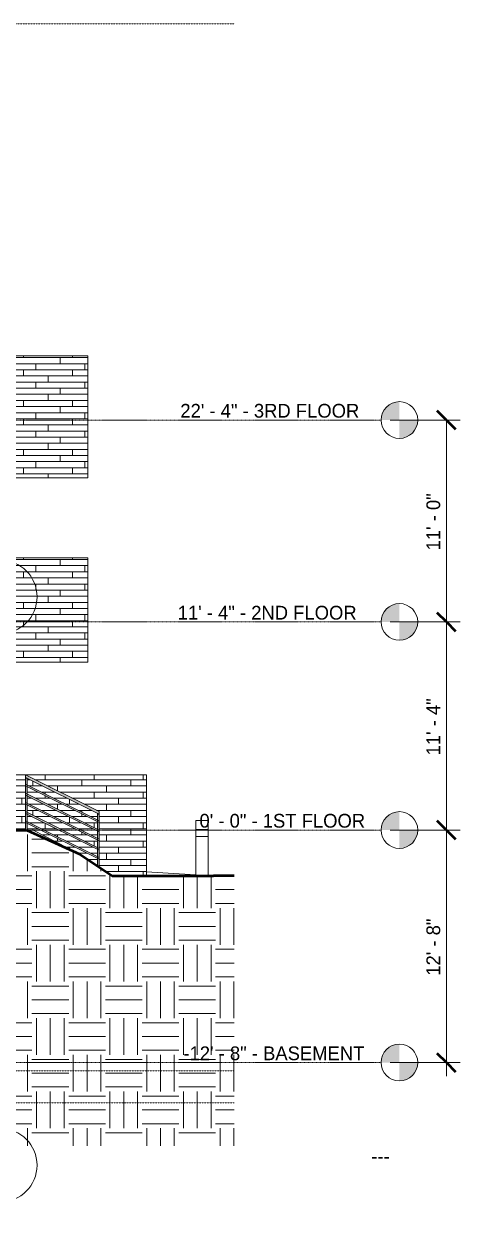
# Model space of a CAD drawing. Header units: inches. Extents: x 9661 to 16493, y -360 to 681.
# Drawn here: x 12143 to 12428, y -253 to 527 of the extents above; entities that cross this region are included whole.
import ezdxf

# ---------------------------------------------------------------- set-up
doc = ezdxf.new("R2010")
doc.units = ezdxf.units.IN
doc.header["$MEASUREMENT"] = 0
doc.linetypes.add('Aligning Line 1_8_', pattern=[0.25, 0.125, -0.125])
doc.linetypes.add('Grid Line 1_2_', pattern=[0.875, 0.5, -0.125, 0.125, -0.125])
for name, color, linetype, lineweight in [('0-1', 7, 'Continuous', 5), ('A-ANNO-DIMS', 211, 'Continuous', 9), ('A-ANNO-DIMS-96', 211, 'Continuous', 9), ('A-ANNO-SYMB', 150, 'Continuous', 9), ('A-FLOR-HRAL', 11, 'Continuous', 9), ('A-FLOR-LEVL', 51, 'Continuous', 9), ('A-FLOR-LEVL-1', 51, 'Grid Line 1_2_', 9), ('A-WALL-2', 55, 'Continuous', 13), ('A-WALL-PATT-3', 135, 'Continuous', 9), ('C-TOPO', 7, 'Continuous', 9), ('C-TOPO-1', 7, 'Continuous', 50), ('C-TOPO-2', 135, 'Continuous', 9), ('E-LITE-EQPM-1', 135, 'Continuous', 9), ('G-ANNO-SYMB', 111, 'Aligning Line 1_8_', 9), ('G-ANNO-SYMB-1', 111, 'Continuous', 9)]:
    doc.layers.add(name, color=color, linetype=linetype, lineweight=lineweight)
doc.styles.add('Century Gothic', font='ufonts.com_century-gothic.ttf', dxfattribs={"height": 9})
doc.dimstyles.new('OD__1_8__Tol__', dxfattribs={"dimscale": 12, "dimtxt": 9.397514, "dimasz": 1, "dimexe": 0.75, "dimexo": 0.5, "dimgap": 0.125, "dimtad": 1, "dimdec": 3, "dimrnd": 0.125, "dimzin": 3, "dimdsep": 46, "dimlunit": 4, "dimtxsty": 'Century Gothic', "dimblk1": 'OBLIQUE', "dimblk2": 'OBLIQUE', "dimsah": 1, "dimcen": 0.09, "dimdle": 0.75, "dimazin": 0, "dimtfac": 1, "dimtdec": 4, "dimtix": 1, "dimtmove": 0, "dimatfit": 3, "dimfxl": 1, "dimtvp": 1, "dimtfill": 1, "dimfrac": 2, "dimtolj": 1, "dimtzin": 0, "dimarcsym": 2})
pattern_1 = [(0, (10995.947, 72), (24, 24), [24, -24]), (0, (10995.947, 81), (24, 24), [24, -24]), (0, (10995.947, 90), (24, 24), [24, -24]), (90, (10998.947, 93), (-24, 24), [24, -24]), (90, (11007.947, 93), (-24, 24), [24, -24]), (90, (11016.947, 93), (-24, 24), [24, -24])]
pattern_2 = [(0, (12220.589, 0.8), (0, 4), []), (90, (12220.589, 0.8), (-8, 8), [4, -28]), (90, (12236.589, 4.8), (-8, 8), [4, -28])]

# ---------------------------------------------------------------- blocks, each defined once
blk = doc.blocks.new('CTR  - Topography_rvt-1-BUILDING SECTION - EAST_WEST - LOOKING NORTH')
at = {"layer": 'C-TOPO'}
h = blk.add_hatch(dxfattribs=at)
h.set_pattern_fill('FP_10', color=256, style=0, pattern_type=2)
h.set_pattern_definition(pattern_1)
h.paths.add_polyline_path([(12161.87, -206.52), (12266.59, -206.52), (12266.59, -30), (12200.47, -30), (12179.3, -15.82), (12144.73, 0), (12122.39, -0.71), (12089.69, -1.66), (12089.69, -4.25), (12089.19, -4.25), (12089.19, -158), (12095.19, -158), (12095.19, -170), (12083.19, -170), (12083.19, -206.52), (12137.74, -206.52)], flags=0)
h = blk.add_hatch(dxfattribs=at)
h.set_pattern_fill('FP_10', color=256, style=0, pattern_type=2)
h.set_pattern_definition(pattern_1)
h.paths.add_polyline_path([(12272.91, -206.52), (12280.12, -206.52), (12280.12, -30), (12266.59, -30), (12266.59, -206.52)], flags=0)
at = {"layer": 'C-TOPO-1'}
for p, q in [((12128.3, -0.54), (12144.73, 0)), ((12144.73, 0), (12179.3, -15.82)), ((12179.3, -15.82), (12200.47, -30)), ((12200.47, -30), (12230.31, -30)), ((12230.31, -30), (12266.59, -30)), ((12278.4, -30), (12266.59, -30)), ((12280.12, -30), (12278.4, -30))]:
    blk.add_line(p, q, dxfattribs=at)
at = {"layer": 'C-TOPO-2'}
for p, q in [((12122.46, -0.71), (12143.79, 0)), ((12128.3, -0.54), (12144.73, 0)), ((12144.73, 0), (12143.79, 0)), ((12179.3, -15.82), (12144.73, 0)), ((12148.86, 0), (12144.73, 0)), ((12148.45, -0.01), (12148.86, 0)), ((12148.86, 0), (12148.66, 0)), ((12148.86, 0), (12179.3, -15.82)), ((12200.47, -30), (12179.3, -15.82)), ((12200.36, -30), (12200.47, -30)), ((12200.47, -30), (12230.31, -30)), ((12255.08, -29.31), (12222.71, -27.36)), ((12230.31, -30), (12266.59, -30)), ((12266.59, -30), (12261.9, -29.72)), ((12264.11, -29.85), (12266.59, -29.78)), ((12266.59, -30), (12266.59, -29.78)), ((12266.59, -30), (12266.59, -29.78)), ((12268, -30), (12266.59, -29.78)), ((12278.4, -30), (12266.59, -30)), ((12280.12, -30), (12278.4, -30))]:
    blk.add_line(p, q, dxfattribs=at)
blk = doc.blocks.new('Railing - 1_-1411118-BUILDING SECTION - EAST_WEST - LOOKING NORTH')
at = {"layer": 'A-FLOR-HRAL'}
h = blk.add_hatch(color=256, dxfattribs=at)
h.paths.add_polyline_path([(12144.04, 0), (12144.29, 0), (12144.29, 5.19), (12144.22, 5.08), (12144, 5.01), (12143.82, 4.89), (12143.79, 4.88), (12143.8, 0), (12144.04, 0)], flags=0)
h.paths.add_polyline_path([(12144.29, 5.19), (12144.29, 11.19), (12144.2, 11.08), (12143.98, 10.99), (12143.82, 10.89), (12143.79, 10.88), (12143.82, 5.97), (12144, 5.67), (12144.29, 5.19)], flags=0)
h.paths.add_polyline_path([(12144.29, 11.19), (12144.29, 17.19), (12144.16, 17.08), (12144.04, 17.03), (12143.8, 16.88), (12143.84, 11.93), (12144.29, 11.19)], flags=0)
h.paths.add_polyline_path([(12144.29, 17.19), (12144.29, 23.19), (12144.21, 23.08), (12144.04, 23.03), (12143.8, 22.88), (12143.84, 17.93), (12144.29, 17.19)], flags=0)
h.paths.add_polyline_path([(12144.29, 23.19), (12144.29, 29.19), (12144.21, 29.08), (12144.04, 29.03), (12143.8, 28.88), (12143.84, 23.93), (12144.29, 23.19)], flags=0)
h.paths.add_polyline_path([(12144.29, 29.19), (12144.29, 34.07), (12143.8, 34.32), (12143.84, 29.93), (12144.29, 29.19)], flags=0)
h = blk.add_hatch(color=256, dxfattribs=at)
h.paths.add_polyline_path([(12144.32, 0), (12144.79, 0), (12144.76, 4.42), (12144.58, 4.72), (12144.29, 5.19), (12144.29, 0)], flags=0)
h.paths.add_polyline_path([(12144.29, 5.19), (12144.36, 5.3), (12144.58, 5.38), (12144.76, 5.5), (12144.79, 5.5), (12144.74, 10.45), (12144.29, 11.05), (12144.29, 5.19)], flags=0)
h.paths.add_polyline_path([(12144.29, 11.19), (12144.38, 11.3), (12144.6, 11.39), (12144.76, 11.49), (12144.78, 11.5), (12144.75, 16.44), (12144.29, 17.05), (12144.29, 11.19)], flags=0)
h.paths.add_polyline_path([(12144.29, 17.19), (12144.42, 17.3), (12144.54, 17.35), (12144.78, 17.5), (12144.76, 22.43), (12144.29, 23.05), (12144.29, 17.19)], flags=0)
h.paths.add_polyline_path([(12144.29, 23.19), (12144.37, 23.3), (12144.54, 23.36), (12144.78, 23.5), (12144.76, 28.42), (12144.36, 29.01), (12144.29, 29.19), (12144.29, 23.19)], flags=0)
h.paths.add_polyline_path([(12144.29, 29.19), (12144.37, 29.3), (12144.54, 29.36), (12144.78, 29.51), (12144.78, 33.83), (12144.29, 34.07), (12144.29, 29.19)], flags=0)
for p, q in [((12143.79, 0), (12143.79, 34.32)), ((12144.79, 33.82), (12144.79, 0))]:
    blk.add_line(p, q, dxfattribs=at)
at = {"layer": 'A-FLOR-HRAL', "flags": 128}
for points in [[(12143.8, 34.32), (12143.9, 34.27), (12144.07, 34.18), (12144.29, 34.07)], [(12144.29, 34.07), (12144.51, 33.96), (12144.68, 33.88), (12144.78, 33.83), (12144.79, 33.82)]]:
    blk.add_lwpolyline(points, dxfattribs=at)
blk = doc.blocks.new('Railing - 1_-1411116-BUILDING SECTION - EAST_WEST - LOOKING NORTH')
at = {"layer": 'A-FLOR-HRAL'}
h = blk.add_hatch(color=256, dxfattribs=at)
h.paths.add_polyline_path([(12191.29, -23.85), (12191.29, -12.31), (12191.21, -12.42), (12190.99, -12.5), (12190.82, -12.61), (12190.79, -12.62), (12190.82, -17.54), (12191.01, -17.86), (12191.28, -18.31), (12191.22, -18.42), (12191.02, -18.48), (12190.82, -18.62), (12190.79, -18.62), (12190.8, -23.52), (12191.29, -23.85)], flags=0)
h.paths.add_polyline_path([(12191.29, -12.31), (12191.29, -6.31), (12191.18, -6.42), (12191.04, -6.47), (12190.8, -6.62), (12190.84, -11.58), (12191.22, -12.13)], flags=0)
h.paths.add_polyline_path([(12191.29, -6.31), (12191.29, -0.31), (12191.21, -0.42), (12191.04, -0.47), (12190.8, -0.62), (12190.83, -5.56), (12191.22, -6.13)], flags=0)
h.paths.add_polyline_path([(12191.29, -0.31), (12191.29, 5.69), (12191.21, 5.58), (12191.04, 5.53), (12190.8, 5.38), (12190.82, 0.46), (12191.26, -0.23)], flags=0)
h.paths.add_polyline_path([(12191.29, 5.69), (12191.29, 10.57), (12190.8, 10.82), (12190.81, 6.47), (12191.22, 5.87)], flags=0)
h = blk.add_hatch(color=256, dxfattribs=at)
h.paths.add_polyline_path([(12191.54, -24), (12191.79, -24), (12191.76, -19.08), (12191.56, -18.75), (12191.29, -18.31), (12191.29, -23.85), (12191.51, -24)], flags=0)
h.paths.add_polyline_path([(12191.29, -18.31), (12191.4, -18.19), (12191.56, -18.14), (12191.76, -18), (12191.79, -18), (12191.74, -13.04), (12191.59, -12.79), (12191.29, -12.31), (12191.29, -18.31)], flags=0)
h.paths.add_polyline_path([(12191.29, -12.31), (12191.4, -12.19), (12191.59, -12.12), (12191.76, -12), (12191.79, -12), (12191.74, -7.04), (12191.29, -6.46), (12191.29, -12.17)], flags=0)
h.paths.add_polyline_path([(12191.29, -6.31), (12191.4, -6.2), (12191.54, -6.15), (12191.78, -5.96), (12191.74, -1.04), (12191.29, -0.46), (12191.29, -6.17)], flags=0)
h.paths.add_polyline_path([(12191.29, -0.31), (12191.4, -0.2), (12191.54, -0.15), (12191.78, 0), (12191.74, 4.96), (12191.29, 5.54), (12191.29, -0.23)], flags=0)
h.paths.add_polyline_path([(12191.29, 5.69), (12191.4, 5.8), (12191.54, 5.86), (12191.78, 6.01), (12191.78, 10.33), (12191.29, 10.57), (12191.29, 5.83)], flags=0)
for p, q in [((12190.79, -23.52), (12190.79, 10.82)), ((12191.79, 10.32), (12191.79, -24)), ((12191.79, -24), (12191.54, -24))]:
    blk.add_line(p, q, dxfattribs=at)
at = {"layer": 'A-FLOR-HRAL', "flags": 128}
for points in [[(12190.8, 10.82), (12190.9, 10.77), (12191.07, 10.68), (12191.29, 10.57)], [(12191.29, 10.57), (12191.51, 10.46), (12191.68, 10.38), (12191.78, 10.33), (12191.79, 10.32)]]:
    blk.add_lwpolyline(points, dxfattribs=at)
blk = doc.blocks.new('Railing - Railing-1925654-BUILDING SECTION - EAST_WEST - LOOKING NORTH')
at = {"layer": 'A-FLOR-HRAL'}
h = blk.add_hatch(color=256, dxfattribs=at)
h.paths.add_polyline_path([(12191.29, 5.69), (12191.21, 5.87), (12191.04, 6.11), (12190.77, 6.51), (12144.77, 29.49), (12144.53, 29.35), (12144.48, 29.31), (12144.36, 29.3), (12144.29, 29.19), (12144.15, 29.44), (12144.04, 29.61), (12143.79, 29.95), (12143.79, 29.44), (12191.26, 5.7)], flags=0)
h.paths.add_polyline_path([(12191.79, 5.44), (12191.75, 5.98), (12191.53, 5.85), (12191.48, 5.81), (12191.36, 5.8), (12191.29, 5.69), (12191.67, 5.5)], flags=0)
h = blk.add_hatch(color=256, dxfattribs=at)
h.paths.add_polyline_path([(12144.29, 29.19), (12143.79, 29.44), (12143.83, 28.9), (12144.05, 29.03), (12144.1, 29.07), (12144.22, 29.08)], flags=0)
h.paths.add_polyline_path([(12191.79, 4.88), (12191.79, 5.44), (12144.29, 29.19), (12144.36, 29.01), (12144.54, 28.78), (12144.8, 28.37), (12190.81, 5.39), (12191.05, 5.53), (12191.1, 5.57), (12191.22, 5.59), (12191.29, 5.69), (12191.43, 5.44), (12191.61, 5.16), (12191.78, 4.89)], flags=0)
h = blk.add_hatch(color=256, dxfattribs=at)
h.paths.add_polyline_path([(12191.29, -0.31), (12191.14, -0.04), (12190.94, 0.26), (12190.78, 0.51), (12144.76, 23.49), (12144.53, 23.35), (12144.51, 23.32), (12144.36, 23.3), (12144.29, 23.19), (12144.13, 23.47), (12143.94, 23.77), (12143.79, 23.93), (12143.79, 23.44), (12191.27, -0.3)], flags=0)
h.paths.add_polyline_path([(12191.79, -0.56), (12191.76, -0.02), (12191.34, -0.23), (12191.29, -0.31), (12191.5, -0.41)], flags=0)
h = blk.add_hatch(color=256, dxfattribs=at)
h.paths.add_polyline_path([(12144.29, 23.19), (12143.79, 23.44), (12143.83, 22.9), (12144.22, 23.08)], flags=0)
h.paths.add_polyline_path([(12191.79, -1.12), (12191.79, -0.56), (12144.29, 23.19), (12144.45, 22.92), (12144.64, 22.61), (12144.8, 22.38), (12190.82, -0.6), (12191.21, -0.42), (12191.29, -0.31), (12191.44, -0.57), (12191.63, -0.88), (12191.78, -1.11)], flags=0)
h = blk.add_hatch(color=256, dxfattribs=at)
h.paths.add_polyline_path([(12191.29, -6.31), (12191.18, -6.09), (12190.95, -5.74), (12190.78, -5.5), (12144.75, 17.48), (12144.36, 17.3), (12144.29, 17.19), (12144.15, 17.44), (12143.95, 17.76), (12143.79, 17.93), (12143.79, 17.44), (12191.27, -6.3)], flags=0)
h.paths.add_polyline_path([(12191.79, -6.56), (12191.75, -6.02), (12191.36, -6.2), (12191.31, -6.32), (12191.4, -6.36)], flags=0)
h = blk.add_hatch(color=256, dxfattribs=at)
h.paths.add_polyline_path([(12144.29, 17.19), (12143.79, 17.44), (12143.83, 16.9), (12144.22, 17.08)], flags=0)
h.paths.add_polyline_path([(12191.79, -7.12), (12191.79, -6.56), (12144.29, 17.19), (12144.41, 16.95), (12144.63, 16.63), (12144.8, 16.38), (12190.83, -6.6), (12191.22, -6.41), (12191.29, -6.31), (12191.42, -6.56), (12191.63, -6.87), (12191.78, -7.11)], flags=0)
h = blk.add_hatch(color=256, dxfattribs=at)
h.paths.add_polyline_path([(12191.29, -12.31), (12191.21, -12.13), (12190.9, -11.67), (12190.78, -11.5), (12144.75, 11.47), (12144.32, 11.23), (12144.27, 11.23), (12144.16, 11.44), (12143.9, 11.83), (12143.79, 11.93), (12143.79, 11.44), (12191.28, -12.3)], flags=0)
h.paths.add_polyline_path([(12191.79, -12.56), (12191.76, -12), (12191.68, -12.06), (12191.54, -12.15), (12191.51, -12.17), (12191.36, -12.2), (12191.3, -12.31), (12191.5, -12.41)], flags=0)
h = blk.add_hatch(color=256, dxfattribs=at)
h.paths.add_polyline_path([(12144.29, 11.19), (12143.79, 11.44), (12143.83, 10.9), (12143.93, 10.96), (12144.04, 11.03), (12144.07, 11.05), (12144.22, 11.08)], flags=0)
h.paths.add_polyline_path([(12191.79, -13.12), (12191.79, -12.56), (12144.29, 11.19), (12144.38, 10.99), (12144.68, 10.55), (12144.8, 10.38), (12190.82, -12.61), (12190.9, -12.56), (12191.04, -12.47), (12191.07, -12.45), (12191.22, -12.41), (12191.29, -12.31), (12191.42, -12.56), (12191.69, -12.95), (12191.79, -13.12)], flags=0)
h = blk.add_hatch(color=256, dxfattribs=at)
h.paths.add_polyline_path([(12191.79, -18.56), (12191.76, -18), (12191.68, -18.06), (12191.54, -18.15), (12191.51, -18.17), (12191.36, -18.2), (12191.29, -18.31), (12191.4, -18.36)], flags=0)
h.paths.add_polyline_path([(12191.28, -18.31), (12191.22, -18.13), (12190.9, -17.67), (12190.79, -17.5), (12144.76, 5.5), (12144.68, 5.44), (12144.54, 5.35), (12144.51, 5.33), (12144.35, 5.28), (12144.29, 5.19), (12144.16, 5.44), (12143.89, 5.84), (12143.79, 5.93), (12143.79, 5.44), (12189.52, -17.42)], flags=0)
h = blk.add_hatch(color=256, dxfattribs=at)
h.paths.add_polyline_path([(12191.79, -19.12), (12191.79, -18.56), (12191.3, -18.31), (12191.42, -18.56), (12191.68, -18.95), (12191.79, -19.12)], flags=0)
h.paths.add_polyline_path([(12144.29, 5.19), (12143.79, 5.44), (12143.83, 4.9), (12143.9, 4.94), (12144.04, 5.04), (12144.07, 5.05), (12144.23, 5.1)], flags=0)
h.paths.add_polyline_path([(12190.79, -18.62), (12190.82, -18.61), (12190.9, -18.56), (12191.04, -18.46), (12191.07, -18.45), (12191.22, -18.41), (12191.28, -18.31), (12144.29, 5.19), (12144.36, 5.01), (12144.68, 4.55), (12144.79, 4.38), (12190.79, -18.62)], flags=0)
for p, q in [((12191.79, 6), (12143.79, 30)), ((12143.79, 28.88), (12191.79, 4.88)), ((12191.79, 0), (12143.79, 24)), ((12143.79, 22.88), (12191.79, -1.12)), ((12191.79, -6), (12143.79, 18)), ((12143.79, 16.88), (12191.79, -7.12)), ((12191.79, -12), (12143.79, 12)), ((12143.79, 10.88), (12191.79, -13.12)), ((12191.79, -18), (12143.79, 6)), ((12143.79, 4.88), (12191.79, -19.12))]:
    blk.add_line(p, q, dxfattribs=at)
at = {"layer": 'A-FLOR-HRAL', "flags": 128}
for points in [[(12143.79, 29.44), (12143.79, 29.59), (12143.79, 29.72), (12143.79, 29.84), (12143.79, 29.93), (12143.79, 29.98), (12143.79, 30)], [(12143.79, 28.88), (12143.79, 28.9), (12143.79, 28.96), (12143.79, 29.05), (12143.79, 29.16), (12143.79, 29.3), (12143.79, 29.44)], [(12143.79, 23.44), (12143.79, 23.59), (12143.79, 23.72), (12143.79, 23.84), (12143.79, 23.93), (12143.79, 23.98), (12143.79, 24)], [(12143.79, 22.88), (12143.79, 22.9), (12143.79, 22.96), (12143.79, 23.05), (12143.79, 23.16), (12143.79, 23.3), (12143.79, 23.44)], [(12143.79, 17.44), (12143.79, 17.59), (12143.79, 17.72), (12143.79, 17.84), (12143.79, 17.93), (12143.79, 17.98), (12143.79, 18)], [(12143.79, 16.88), (12143.79, 16.9), (12143.79, 16.96), (12143.79, 17.05), (12143.79, 17.16), (12143.79, 17.3), (12143.79, 17.44)], [(12143.79, 11.44), (12143.79, 11.59), (12143.79, 11.72), (12143.79, 11.84), (12143.79, 11.93), (12143.79, 11.98), (12143.79, 12)], [(12143.79, 10.88), (12143.79, 10.9), (12143.79, 10.96), (12143.79, 11.05), (12143.79, 11.16), (12143.79, 11.3), (12143.79, 11.44)], [(12143.79, 5.44), (12143.79, 5.59), (12143.79, 5.72), (12143.79, 5.84), (12143.79, 5.93), (12143.79, 5.98), (12143.79, 6)], [(12143.79, 4.88), (12143.79, 4.9), (12143.79, 4.96), (12143.79, 5.05), (12143.79, 5.16), (12143.79, 5.3), (12143.79, 5.44)], [(12191.79, 6), (12191.79, 5.98), (12191.79, 5.93), (12191.79, 5.84), (12191.79, 5.72), (12191.79, 5.59), (12191.79, 5.44)], [(12191.79, 5.44), (12191.79, 5.3), (12191.79, 5.16), (12191.79, 5.05), (12191.79, 4.96), (12191.79, 4.9), (12191.79, 4.88)], [(12191.79, 0), (12191.79, -0.02), (12191.79, -0.07), (12191.79, -0.16), (12191.79, -0.28), (12191.79, -0.41), (12191.79, -0.56)], [(12191.79, -0.56), (12191.79, -0.7), (12191.79, -0.84), (12191.79, -0.95), (12191.79, -1.04), (12191.79, -1.1), (12191.79, -1.12)], [(12191.79, -6), (12191.79, -6.02), (12191.79, -6.07), (12191.79, -6.16), (12191.79, -6.28), (12191.79, -6.41), (12191.79, -6.56)], [(12191.79, -6.56), (12191.79, -6.7), (12191.79, -6.84), (12191.79, -6.95), (12191.79, -7.04), (12191.79, -7.1), (12191.79, -7.12)], [(12191.79, -12), (12191.79, -12.02), (12191.79, -12.07), (12191.79, -12.16), (12191.79, -12.28), (12191.79, -12.41), (12191.79, -12.56)], [(12191.79, -12.56), (12191.79, -12.7), (12191.79, -12.84), (12191.79, -12.95), (12191.79, -13.04), (12191.79, -13.1), (12191.79, -13.12)], [(12191.79, -18), (12191.79, -18.02), (12191.79, -18.07), (12191.79, -18.16), (12191.79, -18.28), (12191.79, -18.41), (12191.79, -18.56)], [(12191.79, -18.56), (12191.79, -18.7), (12191.79, -18.84), (12191.79, -18.95), (12191.79, -19.04), (12191.79, -19.1), (12191.79, -19.12)]]:
    blk.add_lwpolyline(points, dxfattribs=at)
for name in ['Railing - 1_-1411118-BUILDING SECTION - EAST_WEST - LOOKING NORTH', 'Railing - 1_-1411116-BUILDING SECTION - EAST_WEST - LOOKING NORTH']:
    blk.add_blockref(name, (0, 0))
blk = doc.blocks.new('Top Rail Type - Top Rail_Internal_-1925671-BUILDING SECTION - EAST_WEST - LOOKING NORTH')
at = {"layer": 'A-FLOR-HRAL'}
for points in [[(12191.79, 11.16), (12191.79, 12), (12143.79, 35.97), (12143.79, 35.16), (12191.65, 11.23)], [(12191.79, 10.32), (12191.79, 11.16), (12143.79, 35.16), (12143.8, 34.32), (12191.78, 10.33)]]:
    blk.add_hatch(color=256, dxfattribs=at).paths.add_polyline_path(points, flags=0)
for p, q in [((12191.79, 12), (12143.79, 36)), ((12143.79, 34.32), (12191.79, 10.32))]:
    blk.add_line(p, q, dxfattribs=at)
at = {"layer": 'A-FLOR-HRAL', "flags": 128}
for points in [[(12143.79, 35.16), (12143.79, 35.38), (12143.79, 35.58), (12143.79, 35.75), (12143.79, 35.89), (12143.79, 35.97), (12143.79, 36)], [(12143.79, 34.32), (12143.79, 34.35), (12143.79, 34.44), (12143.79, 34.57), (12143.79, 34.74), (12143.79, 34.94), (12143.79, 35.16)], [(12191.79, 12), (12191.79, 11.97), (12191.79, 11.89), (12191.79, 11.75), (12191.79, 11.58), (12191.79, 11.38), (12191.79, 11.16)], [(12191.79, 11.16), (12191.79, 10.94), (12191.79, 10.74), (12191.79, 10.57), (12191.79, 10.44), (12191.79, 10.35), (12191.79, 10.32)]]:
    blk.add_lwpolyline(points, dxfattribs=at)
blk = doc.blocks.new('Pathway_Cooper_McGraw-Edison _BSC-BRC_Round - Pathway_Cooper_McGraw-Edison _BSC-BRC_Round-2028611-BUILDING SECTION - EAST_WEST - LOOKING NORTH')
at = {"layer": 'E-LITE-EQPM-1'}
for p, q in [((12255.08, 6.28), (12255.08, 0.28)), ((12255.08, 6.28), (12259.08, 6.28)), ((12259.08, 0.28), (12255.08, 0.28)), ((12255.08, 0.28), (12255.08, -4.22)), ((12255.08, 0.28), (12259.08, 0.28)), ((12259.08, 6.28), (12263.08, 6.28)), ((12263.08, 0.28), (12259.08, 0.28)), ((12259.08, 0.28), (12263.08, 0.28)), ((12263.08, 0.28), (12263.08, 6.28)), ((12263.08, -4.22), (12263.08, 0.28)), ((12259.08, -4.22), (12255.08, -4.22)), ((12255.08, -4.22), (12255.08, -29.72)), ((12255.08, -4.22), (12259.08, -4.22)), ((12263.08, -4.22), (12259.08, -4.22)), ((12259.08, -4.22), (12263.08, -4.22)), ((12263.08, -29.72), (12263.08, -4.22)), ((12259.08, -29.72), (12255.08, -29.72)), ((12263.08, -29.72), (12259.08, -29.72))]:
    blk.add_line(p, q, dxfattribs=at)
blk = doc.blocks.new('Level - Level Head - Circle-50818-BUILDING SECTION - EAST_WEST - LOOKING NORTH')
at = {"layer": 'A-FLOR-LEVL'}
h = blk.add_hatch(color=256, dxfattribs=at)
edge = h.paths.add_edge_path(flags=0)
edge.add_line((12388.06, 0), (12376.06, 0))
edge.add_arc((12388.06, 0), 12, 90, 180, ccw=False)
edge.add_line((12388.06, 12), (12388.06, 0))
h = blk.add_hatch(color=256, dxfattribs=at)
edge = h.paths.add_edge_path(flags=0)
edge.add_line((12388.06, -12), (12388.06, 0))
edge.add_line((12388.06, 0), (12400.06, 0))
edge.add_arc((12388.06, 0), 12, 270, 360, ccw=False)
blk.add_circle((12388.06, 0), 12, dxfattribs=at)
blk = doc.blocks.new('DIMBLOCK7-BUILDING SECTION - EAST_WEST - LOOKING NORTH')
at = {"layer": 'A-ANNO-DIMS-96', "lineweight": 50}
for p, q in [((12418.74, 268), (12412.74, 274)), ((12418.74, 268), (12424.74, 262)), ((12418.74, 136), (12412.74, 142)), ((12418.74, 136), (12424.74, 130))]:
    blk.add_line(p, q, dxfattribs=at)
at = {"layer": 'A-ANNO-DIMS-96'}
for p, q in [((12382.06, 268), (12427.74, 268)), ((12418.74, 268), (12382.06, 268)), ((12418.74, 268), (12418.74, 136)), ((12382.06, 136), (12427.74, 136)), ((12418.74, 136), (12382.06, 136))]:
    blk.add_line(p, q, dxfattribs=at)
at = {"layer": 'A-ANNO-DIMS-96', "color": 0, "insert": (12405.7, 182.76), "char_height": 9, "width": 46.1821, "attachment_point": 1, "rotation": 90, "line_spacing_factor": 0.984502, "style": 'Century Gothic', "bg_fill": 3, "box_fill_scale": 1.25, "bg_fill_color": 256, "bg_fill_true_color": 13158600, "bg_fill_transparency": 0}
blk.add_mtext('11\' - 0"', dxfattribs=at)
blk = doc.blocks.new('_Oblique')
at = {"color": 0, "linetype": 'ByBlock', "lineweight": -2}
blk.add_line((-0.5, -0.5), (0.5, 0.5), dxfattribs=at)
blk = doc.blocks.new('DIMBLOCK8-BUILDING SECTION - EAST_WEST - LOOKING NORTH')
at = {"layer": 'A-ANNO-DIMS-96', "lineweight": 50}
for p, q in [((12418.74, 136), (12412.74, 142)), ((12418.74, 136), (12424.74, 130)), ((12418.74, 0), (12412.74, 6)), ((12418.74, 0), (12424.74, -6))]:
    blk.add_line(p, q, dxfattribs=at)
at = {"layer": 'A-ANNO-DIMS-96'}
for p, q in [((12382.06, 136), (12427.74, 136)), ((12418.74, 136), (12382.06, 136)), ((12418.74, 136), (12418.74, 0)), ((12382.06, 0), (12427.74, 0)), ((12418.74, 0), (12382.06, 0))]:
    blk.add_line(p, q, dxfattribs=at)
at = {"layer": 'A-ANNO-DIMS-96', "color": 0, "insert": (12405.7, 48.76), "char_height": 9, "width": 46.1821, "attachment_point": 1, "rotation": 90, "line_spacing_factor": 0.984502, "style": 'Century Gothic', "bg_fill": 3, "box_fill_scale": 1.25, "bg_fill_color": 256, "bg_fill_true_color": 13158600, "bg_fill_transparency": 0}
blk.add_mtext('11\' - 4"', dxfattribs=at)
blk = doc.blocks.new('DIMBLOCK9-BUILDING SECTION - EAST_WEST - LOOKING NORTH')
at = {"layer": 'A-ANNO-DIMS-96'}
for p, q in [((12382.06, 0), (12427.74, 0)), ((12418.74, 0), (12382.06, 0)), ((12418.74, 0), (12418.74, -161)), ((12382.06, -152), (12427.74, -152)), ((12418.74, -152), (12382.06, -152))]:
    blk.add_line(p, q, dxfattribs=at)
at = {"layer": 'A-ANNO-DIMS-96', "lineweight": 50}
for p, q in [((12418.74, 0), (12412.74, 6)), ((12418.74, 0), (12424.74, -6)), ((12418.74, -152), (12412.74, -146)), ((12418.74, -152), (12424.74, -158))]:
    blk.add_line(p, q, dxfattribs=at)
at = {"layer": 'A-ANNO-DIMS-96', "color": 0, "insert": (12405.7, -95.24), "char_height": 9, "width": 46.1821, "attachment_point": 1, "rotation": 90, "line_spacing_factor": 0.984502, "style": 'Century Gothic', "bg_fill": 3, "box_fill_scale": 1.25, "bg_fill_color": 256, "bg_fill_true_color": 13158600, "bg_fill_transparency": 0}
blk.add_mtext('12\' - 8"', dxfattribs=at)
blk = doc.blocks.new('Section - Callout Head-565430-BUILDING SECTION - EAST_WEST - LOOKING NORTH')
at = {"layer": 'A-ANNO-SYMB', "insert": (11326.25, -220.22), "char_height": 9, "width": 15.453, "attachment_point": 1, "style": 'Century Gothic'}
blk.add_mtext('---', dxfattribs=at)
blk = doc.blocks.new('Section - Section Head - Filled-22785-BUILDING SECTION - EAST_WEST - LOOKING NORTH')
at = {"layer": 'G-ANNO-SYMB-1'}
h = blk.add_hatch(color=256, dxfattribs=at)
edge = h.paths.add_edge_path(flags=0)
edge.add_arc((10178.19, 472.93), 24.03, 90, 132.0784, ccw=False)
edge.add_line((10178.19, 496.97), (10178.19, 506.88))
edge.add_line((10178.19, 506.88), (10162.08, 490.77))
h = blk.add_hatch(color=256, dxfattribs=at)
edge = h.paths.add_edge_path(flags=0)
edge.add_line((10161.22, 489.91), (10144.25, 472.93))
edge.add_line((10144.25, 472.93), (10154.19, 472.93))
edge.add_arc((10178.19, 472.93), 24, 135, 180, ccw=False)
h = blk.add_hatch(color=256, dxfattribs=at)
edge = h.paths.add_edge_path(flags=0)
edge.add_arc((10178.19, 472.93), 24, 180, 225, ccw=False)
edge.add_line((10154.19, 472.93), (10144.25, 472.93))
edge.add_line((10144.25, 472.93), (10161.22, 455.96))
h = blk.add_hatch(color=256, dxfattribs=at)
edge = h.paths.add_edge_path(flags=0)
edge.add_line((10162.08, 455.1), (10178.19, 438.99))
edge.add_line((10178.19, 438.99), (10178.19, 448.9))
edge.add_arc((10178.19, 472.93), 24.03, 227.9216, 270, ccw=False)
for p, q in [((10162.08, 490.77), (10178.19, 506.88)), ((10178.19, 506.88), (10178.19, 496.97)), ((10144.25, 472.93), (10161.22, 489.91)), ((10154.19, 472.93), (10144.25, 472.93)), ((10161.22, 455.96), (10144.25, 472.93)), ((10144.25, 472.93), (10154.19, 472.93)), ((10178.19, 438.99), (10162.08, 455.1)), ((10178.19, 448.9), (10178.19, 438.99))]:
    blk.add_line(p, q, dxfattribs=at)
for centre, radius, start, end in [((10178.19, 472.97), 24, 90, 270), ((10178.19, 472.93), 24.03, 90, 132.0784), ((10178.19, 472.97), 24, 270, 90), ((10178.19, 472.93), 24, 135, 180), ((10178.19, 472.93), 24, 180, 225), ((10178.19, 472.93), 24.03, 227.9216, 270)]:
    blk.add_arc(centre, radius, start, end, dxfattribs=at)

msp = doc.modelspace()

# ---------------------------------------------------------------- hatches: boundary and pattern name
at = {"layer": 'A-WALL-PATT-3'}
h = msp.add_hatch(dxfattribs=at)
h.set_pattern_fill('FP_8', color=256, style=0, pattern_type=2)
h.set_pattern_definition([(0, (12182.464, 268.8), (0, 4), []), (90, (12182.464, 268.8), (-8, 8), [4, -28]), (90, (12198.464, 272.8), (-8, 8), [4, -28])])
h.paths.add_polyline_path([(12122.3949, 230.125), (12184.5894, 230.125), (12184.5894, 310), (12118.7769, 310), (12118.7769, 230.125)], flags=0)
h = msp.add_hatch(dxfattribs=at)
h.set_pattern_fill('FP_9', color=256, style=0, pattern_type=2)
h.set_pattern_definition([(0, (12182.464, 136.8), (0, 4), []), (90, (12182.464, 136.8), (-8, 8), [4, -28]), (90, (12198.464, 140.8), (-8, 8), [4, -28])])
h.paths.add_polyline_path([(12184.5894, 109.75), (12184.5894, 178), (12118.7769, 178), (12118.7769, 109.75), (12122.3949, 109.75)], flags=0)
h = msp.add_hatch(dxfattribs=at)
h.set_pattern_fill('FP_42', color=256, style=0, pattern_type=2)
h.set_pattern_definition([(0, (12157.464, 0.8), (0, 4), []), (90, (12157.464, 0.8), (-8, 8), [4, -28]), (90, (12173.464, 4.8), (-8, 8), [4, -28])])
h.paths.add_polyline_path([(12120.1767, -0.75), (12122.4626, -0.7072), (12143.7894, 0), (12143.7894, 36), (12090.6894, 36), (12090.6894, 8), (12089.6894, 8), (12089.6894, -0.75), (12102.6787, -0.75)], flags=0)
h = msp.add_hatch(dxfattribs=at)
h.set_pattern_fill('FP_25', color=256, style=0, pattern_type=2)
h.set_pattern_definition(pattern_2)
h.paths.add_polyline_path([(12218.4644, -30), (12218.4644, 36), (12143.8465, 35.9714), (12191.7894, 11.9714), (12191.7769, -24), (12191.5394, -24.0178), (12200.4734, -30), (12209.874, -30)], flags=0)
h.paths.add_polyline_path([(12190.7896, -23.5157), (12190.7894, -18.618), (12144.7861, 4.3836), (12144.7894, 0), (12148.864, 0), (12179.3021, -15.8236), (12190.7894, -23.5156)], flags=0)
h.paths.add_polyline_path([(12190.7917, -17.5012), (12190.7894, -12.618), (12144.7842, 10.3845), (12144.7914, 5.499), (12190.7894, -17.5)], flags=0)
h.paths.add_polyline_path([(12190.7939, -11.5022), (12190.7894, -6.618), (12144.7824, 16.3855), (12144.7894, 11.5), (12190.7894, -11.5)], flags=0)
h.paths.add_polyline_path([(12190.7961, -5.5033), (12190.7894, -0.618), (12144.7805, 22.3864), (12144.7894, 17.5), (12190.7894, -5.5)], flags=0)
h.paths.add_polyline_path([(12143.7894, 0), (12143.7913, 0), (12143.7894, 0.4304)], flags=0)
h.paths.add_polyline_path([(12190.7982, 0.4956), (12190.7894, 5.382), (12144.7786, 28.3874), (12144.7894, 23.5), (12190.7894, 0.5)], flags=0)
h.paths.add_polyline_path([(12190.8004, 6.4945), (12190.7894, 10.8229), (12144.7769, 33.8292), (12144.7894, 29.5), (12190.7894, 6.5)], flags=0)
h = msp.add_hatch(dxfattribs=at)
h.set_pattern_fill('FP_25', color=256, style=0, pattern_type=2)
h.set_pattern_definition(pattern_2)
h.paths.add_polyline_path([(12220.5483, -30), (12222.7144, -30), (12222.7144, 36), (12218.4644, 36), (12218.4644, -30)], flags=0)

# ---------------------------------------------------------------- linework, layer by layer
at = {"layer": 'A-FLOR-LEVL-1'}
for p, q in [((9660.5284, 268), (12376.0591, 268)), ((9660.5284, 136), (12376.0591, 136)), ((9660.5284, 0), (12376.0591, 0)), ((9660.5284, -152), (12376.0591, -152))]:
    msp.add_line(p, q, dxfattribs=at)
at = {"layer": 'A-WALL-2'}
for p, q in [((12184.5894, 310), (12118.7769, 310)), ((12184.5894, 230.125), (12184.5894, 310)), ((12118.7769, 230.125), (12184.5894, 230.125)), ((12184.5894, 178), (12118.7769, 178)), ((12184.5894, 109.75), (12184.5894, 178)), ((12118.7769, 109.75), (12184.5894, 109.75)), ((12222.7144, 36), (12090.6894, 36)), ((12143.7894, 34.3229), (12143.7894, 30)), ((12222.7144, 36), (12222.7144, -30)), ((12143.7894, 28.882), (12143.7894, 24)), ((12143.7894, 22.882), (12143.7894, 18)), ((12143.7894, 16.882), (12143.7894, 12)), ((12143.7894, 10.882), (12143.7894, 6)), ((12143.7894, 4.882), (12143.7894, 0))]:
    msp.add_line(p, q, dxfattribs=at)
at = {"layer": 'G-ANNO-SYMB'}
for p, q in [((12280.1239, 526.9531), (9756.4599, 526.9531)), ((9756.4599, -157.3105), (12280.1239, -157.3105)), ((9756.4599, -178.2392), (12280.1239, -178.2392))]:
    msp.add_line(p, q, dxfattribs=at)

# ---------------------------------------------------------------- block references
at = {"layer": '0-1'}
msp.add_blockref('CTR  - Topography_rvt-1-BUILDING SECTION - EAST_WEST - LOOKING NORTH', (0, 0), dxfattribs=at)
at = {"layer": 'A-ANNO-SYMB'}
msp.add_blockref('Section - Callout Head-565430-BUILDING SECTION - EAST_WEST - LOOKING NORTH', (1043.4803, 11.5105), dxfattribs=at)
at = {"layer": 'A-FLOR-HRAL'}
for name in ['Top Rail Type - Top Rail_Internal_-1925671-BUILDING SECTION - EAST_WEST - LOOKING NORTH', 'Railing - Railing-1925654-BUILDING SECTION - EAST_WEST - LOOKING NORTH']:
    msp.add_blockref(name, (0, 0), dxfattribs=at)
at = {"layer": 'A-FLOR-LEVL'}
for p in [(0, 268), (0, 136), (0, 0), (0, -152)]:
    msp.add_blockref('Level - Level Head - Circle-50818-BUILDING SECTION - EAST_WEST - LOOKING NORTH', p, dxfattribs=at)
at = {"layer": 'E-LITE-EQPM-1'}
msp.add_blockref('Pathway_Cooper_McGraw-Edison _BSC-BRC_Round - Pathway_Cooper_McGraw-Edison _BSC-BRC_Round-2028611-BUILDING SECTION - EAST_WEST - LOOKING NORTH', (0, 0), dxfattribs=at)
at = {"layer": 'G-ANNO-SYMB-1'}
msp.add_blockref('Section - Section Head - Filled-22785-BUILDING SECTION - EAST_WEST - LOOKING NORTH', (1949.1242, -320.5476), dxfattribs=at)
at = {"layer": 'G-ANNO-SYMB-1', "extrusion": (0, 0, -1), "rotation": 180}
msp.add_blockref('Section - Section Head - Filled-22785-BUILDING SECTION - EAST_WEST - LOOKING NORTH', (-1949.1242, 253.8334), dxfattribs=at)

# ---------------------------------------------------------------- texts
at = {"layer": 'A-FLOR-LEVL', "char_height": 9, "attachment_point": 1, "style": 'Century Gothic'}
for s, insert, width in [('22\' - 4" - 3RD FLOOR', (12244.9356, 278.5508), 145.137), ('11\' - 4" - 2ND FLOOR', (12243.1971, 146.5508), 147.258), ('0\' - 0" - 1ST FLOOR', (12257.4459, 10.5508), 129.987), ('-12\' - 8" - BASEMENT', (12246.9388, -141.4492), 142.713)]:
    msp.add_mtext(s, dxfattribs=dict(at, insert=insert, width=width))

# ---------------------------------------------------------------- next in the draw order: dimensions: what is measured, and where the dimension line sits
at = {"layer": 'A-ANNO-DIMS'}
dim = msp.add_linear_dim(base=(12418.7377, 136), p1=(12376.0591, 268), p2=(12376.0591, 136), angle=90, dimstyle='OD__1_8__Tol__', override={"dimpost": '<>', "dimfxl": 132}, dxfattribs=at)
dim.commit()
dim.dimension.update_dxf_attribs({"geometry": 'DIMBLOCK7-BUILDING SECTION - EAST_WEST - LOOKING NORTH', "text_midpoint": (12412.5114, 202)})

# ---------------------------------------------------------------- next in the draw order: dimensions: what is measured, and where the dimension line sits
dim = msp.add_linear_dim(base=(12418.7377, 0), p1=(12376.0591, 136), p2=(12376.0591, 0), angle=90, dimstyle='OD__1_8__Tol__', override={"dimpost": '<>', "dimfxl": 136}, dxfattribs=at)
dim.commit()
dim.dimension.update_dxf_attribs({"geometry": 'DIMBLOCK8-BUILDING SECTION - EAST_WEST - LOOKING NORTH', "text_midpoint": (12412.6245, 68)})

# ---------------------------------------------------------------- next in the draw order: dimensions: what is measured, and where the dimension line sits
dim = msp.add_linear_dim(base=(12418.7377, -152), p1=(12376.0591, 0), p2=(12376.0591, -152), angle=90, dimstyle='OD__1_8__Tol__', override={"dimpost": '<>', "dimfxl": 152}, dxfattribs=at)
dim.commit()
dim.dimension.update_dxf_attribs({"geometry": 'DIMBLOCK9-BUILDING SECTION - EAST_WEST - LOOKING NORTH', "text_midpoint": (12412.5114, -76)})

doc.saveas('drawing.dxf')
